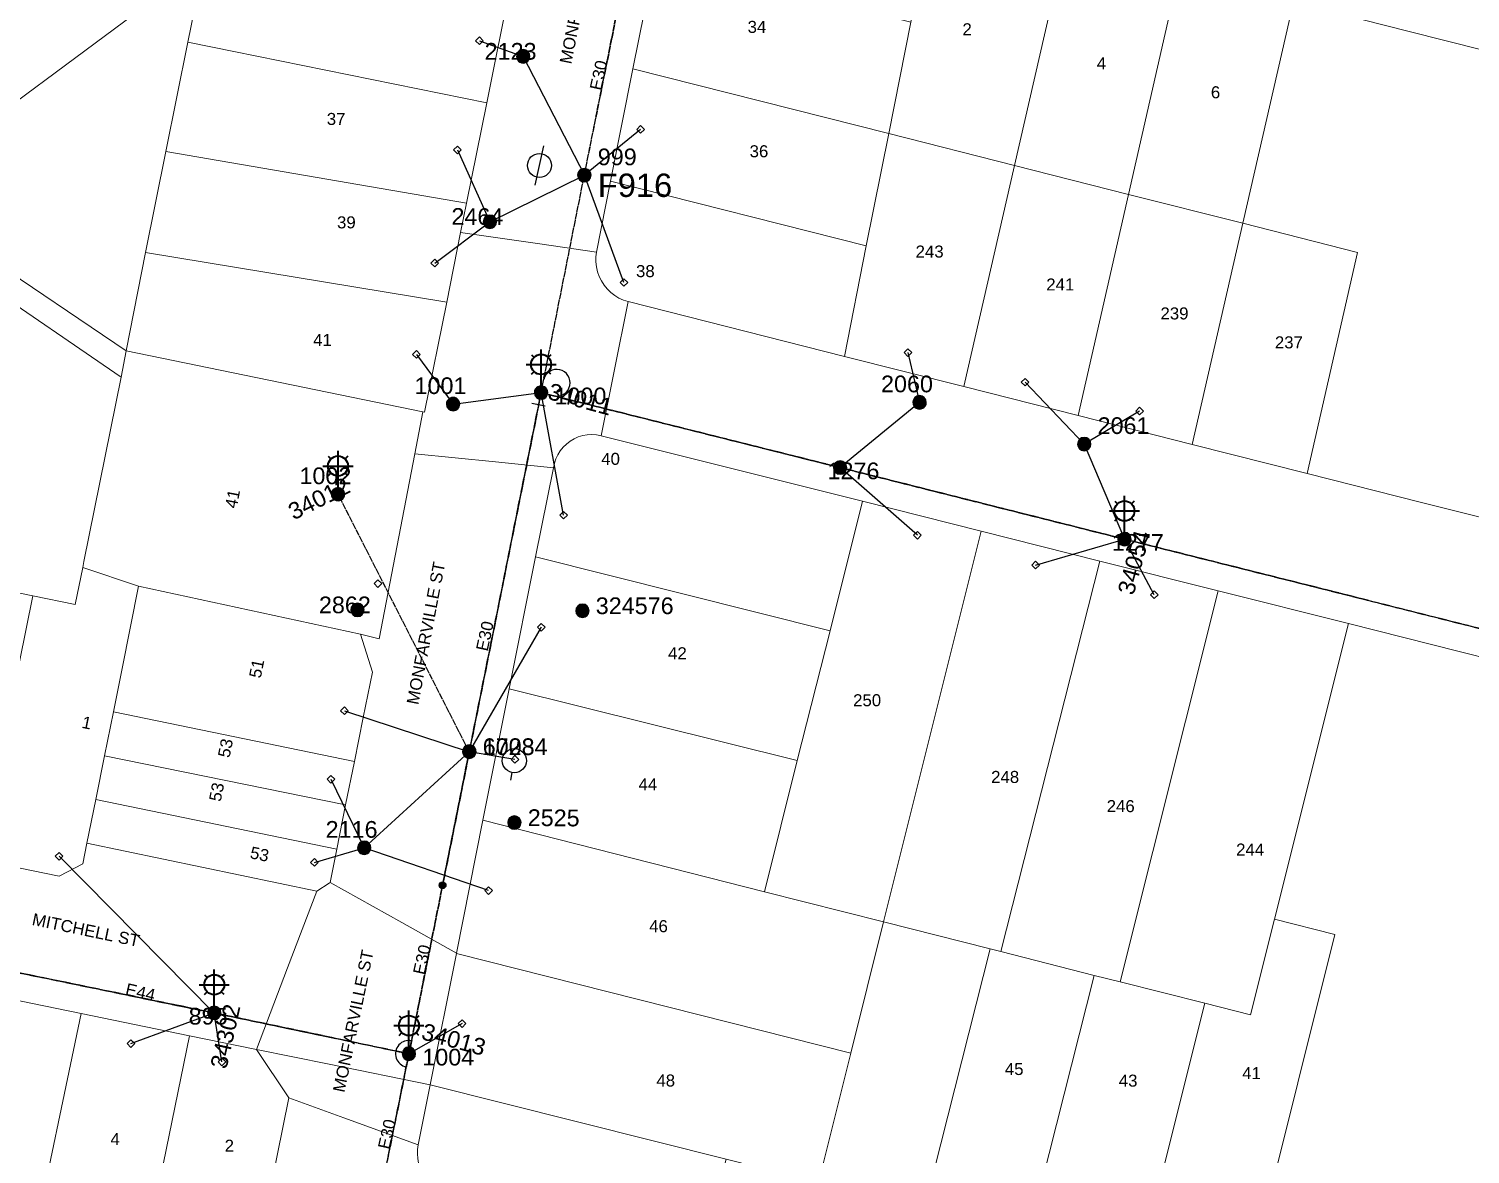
# Model space of a CAD drawing. Header units: metres. Extents: x 291879 to 294448, y 6259965 to 6261176.
# Drawn here: x 294047.9 to 294263.6, y 6260468.8 to 6260637.2 of the extents above; entities that cross this region are included whole.
import ezdxf
from ezdxf.enums import TextEntityAlignment as Align

# ---------------------------------------------------------------- set-up
doc = ezdxf.new("R2010")
doc.units = ezdxf.units.M
doc.linetypes.add('Cable Exist OH', pattern=[1, 1, 0])
doc.layers.get('0').update_dxf_attribs({"color": 6})
for name, color, linetype, lineweight in [('Cadastre Buildings_SP_EXT', 9, 'Continuous', 5), ('Cadastre Land Parcels_SP_EXT', 9, 'Continuous', 5), ('Cadastre Roads_SP_EXT', 9, 'Continuous', 5)]:
    doc.layers.add(name, color=color, linetype=linetype, lineweight=lineweight)
for name, color, linetype in [('Equip_LV_EXT', 7, 'Continuous'), ('Equip_SP_HV_EXT', 7, 'Continuous'), ('Equip_SP_SL_EXT', 7, 'Continuous'), ('Mains_HV_EXT', 7, 'Continuous'), ('Mains_LV_EXT', 7, 'Continuous'), ('Mains_SL_EXT', 7, 'Continuous'), ('Services_SP_EXT', 7, 'Continuous'), ('SupportsOH_SP_TR_HV_LV_SL_EXT', 7, 'Continuous')]:
    doc.layers.add(name, color=color, linetype=linetype)
doc.styles.add('HVSW_LABEL', font='arial.ttf')
doc.styles.add('iecARIAL', font='arial.ttf', dxfattribs={"height": 2})
doc.styles.add('POLE_LABEL', font='arial.ttf')
doc.styles.get("Standard").update_dxf_attribs({"font": 'arial.ttf'})

# ---------------------------------------------------------------- blocks, each defined once
blk = doc.blocks.new('SL_LANTERN_EXT')
at = {"lineweight": 40}
for p, q in [((-1.46, 5.68), (-1.06, 5.28)), ((0, 1.97), (0, 6.47)), ((1.46, 5.68), (1.06, 5.28)), ((-2.25, 4.22), (2.25, 4.22)), ((-1.46, 2.76), (-1.06, 3.16)), ((0, 0), (0, 2.72)), ((1.46, 2.76), (1.06, 3.16))]:
    blk.add_line(p, q, dxfattribs=at)
blk.add_circle((0, 4.22), 1.5, dxfattribs=at)
at = {"style": 'iecARIAL', "flags": 8}
blk.add_attdef('ASSET_NUM', (1.5, 1.5), '', height=2.5, dxfattribs=at)
for tag, p, height, flags in [('OPERATING_VOLTAGE', (0.98, -1.65), 0.2, 9), ('ORIENTATION', (0.98, -1.85), 0.2, 9), ('OWNED_BY', (0.98, -2.05), 0.2, 9), ('STATE', (0.98, -2.25), 0.2, 9), ('CONSTRUCTED_VOLTAGE', (0.98, -0.65), 0.2, 9), ('CONTROL_TYPE', (0.98, -0.85), 0.2, 9), ('LANTERN_PURPOSE', (0.98, -1.05), 0.2, 9), ('LANTERN_TYPE', (0.98, -1.25), 0.2, 9), ('NO_PHASES', (0.98, -1.45), 0.2, 9), ('LNUMBER', (2.18, -3.25), 2.5, 8), ('USAGE', (0.98, -2.45), 0.2, 9), ('CEXIST', (0.98, -2.65), 0.2, 9), ('CNEW', (0.98, -2.85), 0.2, 9), ('CNUMBER', (0.98, -3.05), 0.2, 9), ('CREMOVE', (0.98, -3.25), 0.2, 9), ('CREPLACE', (0.98, -3.45), 0.2, 9), ('LKINGHEIGHT', (0.98, -3.65), 0.2, 9), ('LBRACKET', (0.98, -3.85), 0.2, 9), ('LBRACKETVOCAB', (0.98, -4.05), 0.2, 9), ('LCATEGORY', (0.98, -4.25), 0.2, 9), ('LCHARGE1', (0.98, -4.45), 0.2, 9), ('LCHARGE1PERCENT', (0.98, -4.65), 0.2, 9), ('LCHARGE2', (0.98, -4.85), 0.2, 9), ('LCHARGE2PERCENT', (0.98, -5.05), 0.2, 9), ('LCHARGE3', (0.98, -5.25), 0.2, 9), ('LCHARGE3PERCENT', (0.98, -5.45), 0.2, 9), ('LEXIST', (0.98, -5.65), 0.2, 9), ('LLAMP', (0.98, -5.85), 0.2, 9), ('LLAMPVOCAB', (0.98, -6.05), 0.2, 9), ('LMAST', (0.98, -6.25), 0.2, 9), ('LMASTVOCAB', (0.98, -6.45), 0.2, 9), ('LNEW', (0.98, -6.65), 0.2, 9), ('LANTNUMBER', (0.98, -6.85), 0.2, 9), ('LOUTREACH', (0.98, -7.25), 0.2, 9), ('LOUTREACHVOCAB', (0.98, -7.45), 0.2, 9), ('LRATECODE', (0.98, -7.65), 0.2, 9), ('LREMOVE', (0.98, -7.85), 0.2, 9), ('LREPLACE', (0.98, -8.05), 0.2, 9), ('LTYPE', (0.98, -8.25), 0.2, 9), ('LTYPEVOCAB', (0.98, -8.45), 0.2, 9), ('LEGEND', (0.98, -8.65), 0.2, 9), ('STREETNAME', (0.98, -9.25), 0.2, 9), ('SUBURB', (0.98, -9.45), 0.2, 1), ('LOCATION', (0.98, -8.85), 0.2, 9), ('NOTES', (0.98, -9.05), 0.2, 9)]:
    blk.add_attdef(tag, p, '', height=height, dxfattribs=dict(flags=flags))
blk = doc.blocks.new('CCP_EXT')
at = {"flags": 9}
for tag, p in [('STATE', (0, -1.8)), ('NOTES', (0, -2))]:
    blk.add_attdef(tag, text='', height=0.2, dxfattribs=at).set_placement(p, align=Align.MIDDLE_LEFT)
blk.add_wipeout([(0, 0.57), (0.57, 0), (0, -0.57), (-0.57, 0)])
blk.add_lwpolyline([(-0.57, 0), (0, 0.57), (0.57, 0), (0, -0.57), (-0.57, 0)])
at = {"flags": 1}
blk.add_attdef('Z', (0, 0), '', height=0.2, dxfattribs=at)
at = {"flags": 9}
for tag, p in [('CCP_TYPE', (0, 0)), ('CONSTRUCTED_VOLTAGE', (0, -0.2)), ('OPERATING_VOLTAGE', (0, -0.6)), ('ORIENTATION', (0, -0.8)), ('OWNED_BY', (0, -1)), ('NO_PHASES', (0, -0.4)), ('USAGE', (0, -1.2)), ('LEGEND', (0, -1.4)), ('LIFE_SUPPORT', (0, -1.6))]:
    blk.add_attdef(tag, text='', height=0.2, dxfattribs=at).set_placement(p, align=Align.MIDDLE_LEFT)
blk = doc.blocks.new('POLE_EXT')
blk.add_hatch(color=256).paths.add_polyline_path([(-1, 0, 1), (1, 0, 1)])
blk.add_lwpolyline([(-1, 0, 1), (1, 0, 1)], format="xyb", close=True)
for tag, height, flags, p in [('pNumber', 2.5, 8, (-17.84, 2.07)), ('OWNED_BY', 0.2, 9, (1.35, -0.4)), ('SPECIAL_USE', 0.2, 9, (1.35, -0.8)), ('STATE', 0.2, 9, (1.35, -1)), ('cLV', 0.2, 9, (1.35, -1.4)), ('hDepth', 0.2, 9, (1.35, -1.6)), ('hDia', 0.2, 9, (1.35, -1.8)), ('cHV', 0.2, 9, (1.35, -2)), ('PARENT', 0.2, 9, (1.35, -0.6)), ('USAGE', 0.2, 9, (1.35, -1.2)), ('LBRACKET', 0.2, 9, (1.35, -2.2)), ('cLinedev', 0.2, 9, (1.35, -3.4)), ('pExisting', 0.2, 9, (1.35, -3.8)), ('pFooting', 0.2, 9, (1.35, -4.4)), ('LExisting', 0.2, 9, (1.35, -2.4)), ('LANTNUMBER', 0.2, 9, (1.35, -2.6)), ('LOther', 0.2, 9, (1.35, -2.8)), ('LRemove', 0.2, 9, (1.35, -3)), ('LEGEND', 0.2, 9, (1.35, -3.2)), ('LOCATION', 0.2, 9, (1.35, -3.6)), ('PFNUMBER', 0.2, 9, (1.35, -4)), ('NEWPFNUMBER', 0.2, 9, (1.35, -4.2)), ('pNew', 0.2, 9, (1.35, -4.6)), ('pRelocate', 0.2, 9, (1.35, -5)), ('pRemove', 0.2, 9, (1.35, -5.2)), ('pReplace', 0.2, 9, (1.35, -5.4)), ('pStay', 0.2, 9, (1.35, -5.6)), ('pType', 0.2, 9, (1.35, -5.8)), ('cspan', 0.2, 9, (1.35, -6)), ('STREETNAME', 0.2, 9, (1.35, -6.2)), ('SUBURB', 0.2, 9, (1.35, -6.4)), ('OPERATED_BY', 0.2, 9, (1.36, -7.01)), ('NOTES', 0.2, 9, (1.35, -6.6)), ('MAINTAINED_BY', 0.2, 9, (1.36, -6.81))]:
    blk.add_attdef(tag, text='', height=height, dxfattribs=dict(flags=flags)).set_placement(p, align=Align.MIDDLE_LEFT)
at = {"style": 'POLE_LABEL'}
for tag, height, flags, p in [('ASSET_NUM', 2.5, 8, (2, 2)), ('STRUCTURE_PLANT_NUMBER', 0.2, 9, (1.35, 0.03)), ('STREET_CODE', 0.2, 9, (1.35, -0.2))]:
    blk.add_attdef(tag, text='', height=height, dxfattribs=dict(at, flags=flags)).set_placement(p, align=Align.MIDDLE_LEFT)
at = {"flags": 1}
blk.add_attdef('Z', (1.35, -7.33), '', height=0.2, dxfattribs=at)
blk = doc.blocks.new('HV_ABS_CLOSED_EXT')
blk.add_line((-3, 6.87), (3, 6.87))
blk.add_circle((0, 6.87), 1.8)
at = {"style": 'HVSW_LABEL'}
for tag, height, flags, p in [('ASSET_NUM', 3.5, 8, (2, 2)), ('STREET_CODE', 0.2, 9, (0, -0.2))]:
    blk.add_attdef(tag, text='', height=height, dxfattribs=dict(at, flags=flags)).set_placement(p, align=Align.MIDDLE_LEFT)
at = {"flags": 1}
blk.add_attdef('Z', (0, 0), '', height=0.2, dxfattribs=at)
at = {"flags": 9}
for tag, p in [('ACTUAL_STATUS', (0, -0.4)), ('CONSTRUCTED_VOLTAGE', (0, -0.6)), ('OPERATING_VOLTAGE', (0, -1)), ('ORIENTATION', (0, -1.2)), ('OWNED_BY', (0, -1.4)), ('STATE', (0, -1.6)), ('SWITCH_TYPE', (0, -1.8)), ('NO_PHASES', (0, -0.8)), ('USAGE', (0, -2)), ('LEGEND', (0, -2.2)), ('STREETNAME', (0, -2.6)), ('SUBURB', (0, -2.8)), ('LOCATION', (0, -2.4)), ('NOTES', (0, -3))]:
    blk.add_attdef(tag, text='', height=0.2, dxfattribs=at).set_placement(p, align=Align.MIDDLE_LEFT)
blk = doc.blocks.new('HV_ABS_OPEN_EXT')
for p, q in [((-3, 6.87), (-1.8, 6.87)), ((1.8, 6.87), (3, 6.87))]:
    blk.add_line(p, q)
blk.add_circle((0, 6.87), 1.8)
for tag, height, flags, p in [('ASSET_NUM', 2.5, 8, (2, 2)), ('STREET_CODE', 0.2, 9, (1.5, 0)), ('ACTUAL_STATUS', 0.2, 9, (1.5, -0.2)), ('CONSTRUCTED_VOLTAGE', 0.2, 9, (1.5, -0.4)), ('OPERATING_VOLTAGE', 0.2, 9, (1.5, -0.8)), ('ORIENTATION', 0.2, 9, (1.5, -1)), ('OWNED_BY', 0.2, 9, (1.5, -1.2)), ('STATE', 0.2, 9, (1.5, -1.4)), ('SWITCH_TYPE', 0.2, 9, (1.5, -1.6)), ('NO_PHASES', 0.2, 9, (1.5, -0.6)), ('USAGE', 0.2, 9, (1.5, -1.8)), ('LEGEND', 0.2, 9, (1.5, -2)), ('LOCATION', 0.2, 9, (1.5, -2.2)), ('STREETNAME', 0.2, 9, (1.5, -2.4)), ('SUBURB', 0.2, 9, (1.5, -2.6)), ('OPERATED_BY', 0.2, 9, (1.5, -3.2)), ('Z', 0.2, 1, (1.5, -3.6)), ('NOTES', 0.2, 9, (1.5, -2.8)), ('MAINTAINED_BY', 0.2, 9, (1.5, -3)), ('LABEL_ALIGNMENT', 0.2, 9, (1.5, -3.4))]:
    blk.add_attdef(tag, text='', height=height, dxfattribs=dict(flags=flags)).set_placement(p, align=Align.MIDDLE_LEFT)
blk = doc.blocks.new('End Shackle_EXT')
at = {"flags": 9}
blk.add_attdef('NOTES', text='', height=0.2, dxfattribs=at).set_placement((0, -1.6), align=Align.MIDDLE_LEFT)
blk.add_wipeout([(0, 0.25), (1.81, 0.25), (1.82, -0.25), (0, -0.25)])
blk.add_line((1.81, -1), (1.81, 1))
at = {"flags": 1}
blk.add_attdef('Z', (0, 0), '', height=0.2, dxfattribs=at)
at = {"flags": 9}
for tag, p in [('CONNECTOR_TYPE', (0, 0)), ('CONSTRUCTED_VOLTAGE', (0, -0.2)), ('OPERATING_VOLTAGE', (0, -0.6)), ('ORIENTATION', (0, -0.8)), ('OWNED_BY', (0, -1)), ('STATE', (0, -1.2)), ('NO_PHASES', (0, -0.4)), ('USAGE', (0, -1.4))]:
    blk.add_attdef(tag, text='', height=0.2, dxfattribs=at).set_placement(p, align=Align.MIDDLE_LEFT)
blk = doc.blocks.new('CONNECTOR_NODE_EXT')
h = blk.add_hatch(color=256)
edge = h.paths.add_edge_path()
edge.add_arc((0, 0), 0.5, 0, 360)
blk.add_circle((0, 0), 0.5)
at = {"flags": 1}
blk.add_attdef('Z', (0, 0), '', height=0.2, dxfattribs=at)
at = {"flags": 9}
for tag, p in [('CONNECTOR_TYPE', (0, 0)), ('CONSTRUCTED_VOLTAGE', (0, -0.2)), ('OPERATING_VOLTAGE', (0, -0.6)), ('ORIENTATION', (0, -0.8)), ('SUBTYPE', (0, -1)), ('NO_PHASES', (0, -0.4)), ('USAGE', (0, -1.2)), ('NOTES', (0, -1.4))]:
    blk.add_attdef(tag, text='', height=0.2, dxfattribs=at).set_placement(p, align=Align.MIDDLE_LEFT)

msp = doc.modelspace()

# ---------------------------------------------------------------- linework, layer by layer
at = {"layer": 'Cadastre Buildings_SP_EXT', "linetype": 'Continuous'}
for points in [[(294027.54, 6260592.65), (294038.83, 6260554.34), (294048.55, 6260552.38), (294054.88, 6260551.06), (294056.01, 6260556.6), (294056.19, 6260557.52), (294061.74, 6260585.12), (294040.62, 6260599.58), (294040.18, 6260598.69), (294039.66, 6260597.84), (294039.07, 6260597.03), (294038.42, 6260596.28), (294037.71, 6260595.58), (294036.95, 6260594.94), (294036.13, 6260594.37), (294035.27, 6260593.87), (294034.37, 6260593.44), (294033.44, 6260593.09), (294032.48, 6260592.81), (294031.51, 6260592.62), (294030.52, 6260592.5), (294029.52, 6260592.47), (294028.53, 6260592.52), (294027.54, 6260592.65)], [(294152.28, 6260468.04), (294107.99, 6260479.19), (294106.2, 6260470.2), (294106.1, 6260469.51), (294106.08, 6260468.82), (294106.13, 6260468.12), (294106.26, 6260467.44), (294106.46, 6260466.78), (294106.73, 6260466.14), (294107.07, 6260465.53), (294107.47, 6260464.97), (294107.94, 6260464.45), (294108.45, 6260463.98), (294109.02, 6260463.58), (294109.62, 6260463.24), (294110.26, 6260462.96), (294110.92, 6260462.75), (294148.56, 6260453.57), (294152.28, 6260468.04)]]:
    msp.add_lwpolyline(points, close=True, dxfattribs=at)
at = {"layer": 'Cadastre Land Parcels_SP_EXT', "linetype": 'Continuous'}
for points in [[(294203.02, 6260649.86), (294183.23, 6260654.87), (294179.93, 6260638.25), (294176.61, 6260621.57), (294195.44, 6260616.78), (294203.02, 6260649.86)], [(294066.75, 6260641.72), (294064.19, 6260645.21), (294048.3, 6260649.21), (294027.69, 6260633.9), (294020.77, 6260614.56), (294020.83, 6260614.57), (294021.78, 6260614.72), (294022.73, 6260614.94), (294023.65, 6260615.24), (294024.54, 6260615.61), (294025.48, 6260616), (294026.46, 6260616.31), (294027.46, 6260616.53), (294028.47, 6260616.66), (294029.49, 6260616.71), (294030.51, 6260616.67), (294031.53, 6260616.54), (294032.53, 6260616.33), (294066.75, 6260641.72)], [(294220.02, 6260645.55), (294203.02, 6260649.86), (294195.44, 6260616.78), (294212.49, 6260612.46), (294220.02, 6260645.55)], [(294120.07, 6260644.14), (294074.18, 6260647.27), (294071.76, 6260635.25), (294116.46, 6260626.15), (294120.07, 6260644.14)], [(294179.93, 6260638.25), (294141.69, 6260647.96), (294140.92, 6260644.12), (294138.35, 6260631.25), (294176.61, 6260621.57), (294179.93, 6260638.25)], [(294237.17, 6260641.22), (294220.02, 6260645.55), (294212.49, 6260612.46), (294229.6, 6260608.13), (294237.17, 6260641.22)], [(294116.46, 6260626.15), (294071.76, 6260635.25), (294068.45, 6260618.87), (294113.44, 6260611.13), (294116.46, 6260626.15)], [(294176.61, 6260621.57), (294138.35, 6260631.25), (294135, 6260614.44), (294173.26, 6260604.76), (294176.61, 6260621.57)], [(294195.44, 6260616.78), (294176.61, 6260621.57), (294173.26, 6260604.76), (294170.02, 6260588.2), (294187.85, 6260583.69), (294195.44, 6260616.78)], [(294112.56, 6260606.75), (294113.44, 6260611.13), (294068.45, 6260618.87), (294065.4, 6260603.78), (294110.47, 6260596.3), (294112.56, 6260606.75)], [(294212.49, 6260612.46), (294195.44, 6260616.78), (294187.85, 6260583.69), (294204.97, 6260579.36), (294212.49, 6260612.46)], [(294173.26, 6260604.76), (294135, 6260614.44), (294132.88, 6260603.83), (294132.79, 6260603.09), (294132.79, 6260602.35), (294132.88, 6260601.61), (294133.05, 6260600.88), (294133.29, 6260600.18), (294133.62, 6260599.51), (294134.02, 6260598.88), (294134.49, 6260598.31), (294135.02, 6260597.79), (294135.61, 6260597.33), (294136.24, 6260596.94), (294136.92, 6260596.63), (294137.63, 6260596.4), (294170.02, 6260588.2), (294173.26, 6260604.76)], [(294229.6, 6260608.13), (294212.49, 6260612.46), (294204.97, 6260579.36), (294222.04, 6260575.04), (294229.6, 6260608.13)], [(294246.75, 6260603.77), (294229.6, 6260608.13), (294222.04, 6260575.04), (294239.22, 6260570.69), (294246.75, 6260603.77)], [(294110.47, 6260596.3), (294065.4, 6260603.78), (294062.53, 6260589.04), (294106.9, 6260579.89), (294107.15, 6260579.84), (294110.47, 6260596.3)], [(294106.9, 6260579.89), (294062.53, 6260589.04), (294061.74, 6260585.12), (294056.19, 6260557.52), (294056.01, 6260556.6), (294064.37, 6260553.8), (294097.56, 6260546.62), (294100.35, 6260545.95), (294105.69, 6260573.61), (294106.9, 6260579.89)], [(294133.57, 6260576.32), (294132.89, 6260576.48), (294132.2, 6260576.52), (294131.51, 6260576.48), (294130.83, 6260576.35), (294130.17, 6260576.15), (294129.54, 6260575.87), (294128.95, 6260575.51), (294128.4, 6260575.09), (294127.91, 6260574.61), (294127.47, 6260574.07), (294127.11, 6260573.49), (294126.81, 6260572.86), (294126.59, 6260572.21), (294126.45, 6260571.54), (294123.78, 6260558.18), (294167.84, 6260547.13), (294172.68, 6260566.53), (294133.57, 6260576.32)], [(294190.44, 6260562.03), (294172.68, 6260566.53), (294167.84, 6260547.13), (294162.92, 6260527.73), (294158.04, 6260508.08), (294175.85, 6260503.57), (294190.44, 6260562.03)], [(294193.41, 6260499.12), (294208.2, 6260557.57), (294190.44, 6260562.03), (294175.85, 6260503.57), (294191.78, 6260499.52), (294193.41, 6260499.12)], [(294064.37, 6260553.8), (294056.01, 6260556.6), (294054.88, 6260551.06), (294048.55, 6260552.38), (294040.5, 6260512.85), (294052.48, 6260510.4), (294056.01, 6260512.25), (294056.63, 6260515.34), (294057.96, 6260521.88), (294059.27, 6260528.42), (294060.6, 6260535), (294061.91, 6260541.51), (294064.37, 6260553.8)], [(294167.84, 6260547.13), (294123.78, 6260558.18), (294119.84, 6260538.43), (294162.92, 6260527.73), (294167.84, 6260547.13)], [(294225.93, 6260553.12), (294208.2, 6260557.57), (294193.41, 6260499.12), (294207.37, 6260495.54), (294211.26, 6260494.59), (294225.93, 6260553.12)], [(294048.55, 6260552.38), (294038.84, 6260554.34), (294033.65, 6260555.39), (294025.6, 6260515.88), (294040.5, 6260512.85), (294048.55, 6260552.38)], [(294097.56, 6260546.62), (294064.37, 6260553.8), (294061.91, 6260541.51), (294060.6, 6260535), (294096.67, 6260527.59), (294097.99, 6260534.15), (294099.35, 6260540.93), (294097.56, 6260546.62)], [(294245.41, 6260548.22), (294225.93, 6260553.12), (294211.26, 6260494.59), (294223.92, 6260491.38), (294230.74, 6260489.64), (294234.34, 6260503.97), (294245.41, 6260548.22)], [(294162.92, 6260527.73), (294119.84, 6260538.43), (294115.9, 6260518.77), (294158.04, 6260508.08), (294162.92, 6260527.73)], [(294096.67, 6260527.59), (294060.6, 6260535), (294059.27, 6260528.42), (294095.35, 6260521.08), (294096.67, 6260527.59)], [(294095.35, 6260521.08), (294059.27, 6260528.42), (294057.96, 6260521.88), (294094.03, 6260514.46), (294095.35, 6260521.08)], [(294094.03, 6260514.46), (294057.96, 6260521.88), (294056.63, 6260515.34), (294091.02, 6260508.18), (294092.91, 6260509.36), (294093.03, 6260509.44), (294094.03, 6260514.46)], [(294175.85, 6260503.57), (294158.04, 6260508.08), (294115.9, 6260518.77), (294111.94, 6260498.9), (294111.93, 6260498.85), (294170.96, 6260483.93), (294175.85, 6260503.57)], [(294180.17, 6260453.57), (294191.78, 6260499.52), (294175.85, 6260503.57), (294170.96, 6260483.93), (294166.1, 6260464.57), (294152.28, 6260468.04), (294148.56, 6260453.57), (294158.49, 6260451.15), (294180.17, 6260453.57)], [(294243.35, 6260501.66), (294234.34, 6260503.97), (294230.74, 6260489.64), (294223.92, 6260491.38), (294215.43, 6260457.5), (294226.52, 6260458.74), (294232.28, 6260457.27), (294243.35, 6260501.66)], [(294170.96, 6260483.93), (294111.93, 6260498.85), (294107.99, 6260479.19), (294152.28, 6260468.04), (294166.1, 6260464.57), (294170.96, 6260483.93)], [(294193.41, 6260499.12), (294191.78, 6260499.52), (294180.17, 6260453.57), (294197.21, 6260455.47), (294207.37, 6260495.54), (294193.41, 6260499.12)], [(294211.26, 6260494.59), (294207.37, 6260495.54), (294197.21, 6260455.47), (294215.43, 6260457.5), (294223.92, 6260491.38), (294211.26, 6260494.59)], [(294055.77, 6260489.84), (294039.48, 6260493.21), (294032.08, 6260457.14), (294040.14, 6260455.48), (294048.24, 6260453.82), (294055.77, 6260489.84)], [(294071.99, 6260486.52), (294055.77, 6260489.84), (294048.24, 6260453.82), (294064.63, 6260450.44), (294071.99, 6260486.52)], [(294082.01, 6260484.47), (294071.99, 6260486.52), (294064.63, 6260450.44), (294080.75, 6260447.13), (294086.87, 6260477.21), (294082.01, 6260484.47)]]:
    msp.add_lwpolyline(points, close=True, dxfattribs=at)
for points in [[(294041.38, 6260603.3), (294062.53, 6260589.04), (294065.4, 6260603.78), (294068.45, 6260618.87), (294071.76, 6260635.25), (294071.76, 6260635.25), (294074.18, 6260647.27)], [(294066.75, 6260641.72), (294032.53, 6260616.33)]]:
    msp.add_lwpolyline(points, dxfattribs=at)
at = {"layer": 'Cadastre Roads_SP_EXT', "linetype": 'Continuous'}
msp.add_lwpolyline([(294237.17, 6260641.22), (294254.3, 6260636.87), (294271.51, 6260632.53), (294288.56, 6260628.21), (294308.26, 6260623.6), (294318.21, 6260621.2), (294323.67, 6260632.9), (294328.38, 6260643.01)], dxfattribs=at)
for points in [[(294062.53, 6260589.04), (294041.38, 6260603.3), (294041, 6260601.44), (294040.62, 6260599.58), (294061.74, 6260585.12), (294062.53, 6260589.04)], [(294107.99, 6260479.19), (294092.89, 6260482.26), (294082.01, 6260484.47), (294086.87, 6260477.21), (294095.07, 6260474.24), (294106.2, 6260470.2), (294107.99, 6260479.19)]]:
    msp.add_lwpolyline(points, close=True, dxfattribs=at)
at = {"layer": 'Mains_HV_EXT', "linetype": 'Cable Exist OH'}
msp.add_lwpolyline([(294104.82, 6260483.82), (294088.06, 6260401.3)], dxfattribs=at)
at = {"layer": 'Mains_LV_EXT', "linetype": 'Continuous'}
for points in [[(294126.54, 6260582.29, 2.333844), (294124.99, 6260584.74)], [(294105.21, 6260485.78, 1.000497), (294104.43, 6260481.86)]]:
    msp.add_lwpolyline(points, format="xyb", dxfattribs=at)
at = {"layer": 'Mains_LV_EXT', "linetype": 'Cable Exist OH'}
for points in [[(294109.86, 6260509.04), (294113.86, 6260529.04)], [(294104.82, 6260483.82), (294109.86, 6260509.04)], [(294075.69, 6260489.94), (294033.01, 6260498.71)], [(294098.89, 6260454.45), (294104.82, 6260483.82)]]:
    msp.add_lwpolyline(points, dxfattribs=at)
at = {"layer": 'Mains_SL_EXT', "linetype": 'Cable Exist OH'}
for points in [[(293986.81, 6260508), (294033.01, 6260498.71), (294075.69, 6260489.94)], [(294098.89, 6260454.45), (294104.82, 6260483.82)]]:
    msp.add_lwpolyline(points, dxfattribs=at)
at = {"layer": 'Services_SP_EXT'}
for points in [[(294116.94, 6260608.37), (294131.07, 6260615.32)], [(294205.87, 6260575.09), (294211.89, 6260560.85)], [(294098.13, 6260514.66), (294113.86, 6260529.04)]]:
    msp.add_lwpolyline(points, dxfattribs=at)

# ---------------------------------------------------------------- block references
at = {"layer": 'Equip_LV_EXT'}
msp.add_blockref('CONNECTOR_NODE_EXT', (294109.86, 6260509.04), dxfattribs=at)
at = {"layer": 'Equip_SP_HV_EXT'}
ref = msp.add_blockref('HV_ABS_CLOSED_EXT', (294131.07, 6260615.32), dxfattribs=dict(at, rotation=77.66424723861982))
ref.add_attrib('ASSET_NUM', 'F916', dxfattribs={"layer": '0', "height": 3.5, "style": 'HVSW_LABEL'}).set_placement((294133.08, 6260615.57), align=Align.TOP_LEFT)
at = {"layer": 'Equip_SP_SL_EXT'}
ref = msp.add_blockref('SL_LANTERN_EXT', (294124.6, 6260582.78), dxfattribs=at)
ref.add_attrib('ASSET_NUM', '34011', dxfattribs={"layer": '0', "height": 2.5, "rotation": 344.8263, "style": 'iecARIAL'}).set_placement((294126.1, 6260584.28), align=Align.TOP_LEFT)
ref = msp.add_blockref('SL_LANTERN_EXT', (294094.21, 6260567.58), dxfattribs=at)
ref.add_attrib('ASSET_NUM', '34012', dxfattribs={"layer": '0', "height": 2.5, "rotation": 26.3725, "style": 'iecARIAL'}).set_placement((294095.71, 6260569.08), align=Align.MIDDLE_RIGHT)
ref = msp.add_blockref('SL_LANTERN_EXT', (294211.89, 6260560.85), dxfattribs=at)
ref.add_attrib('ASSET_NUM', '34054', dxfattribs={"layer": '0', "height": 2.5, "rotation": 74.7221, "style": 'iecARIAL'}).set_placement((294213.39, 6260562.36), align=Align.TOP_RIGHT)
ref = msp.add_blockref('SL_LANTERN_EXT', (294075.69, 6260489.94), dxfattribs=at)
ref.add_attrib('ASSET_NUM', '34302', dxfattribs={"layer": '0', "height": 2.5, "rotation": 77.3845, "style": 'iecARIAL'}).set_placement((294077.19, 6260491.44), align=Align.TOP_RIGHT)
ref = msp.add_blockref('SL_LANTERN_EXT', (294104.82, 6260483.82), dxfattribs=at)
ref.add_attrib('ASSET_NUM', '34013', dxfattribs={"layer": '0', "height": 2.5, "rotation": 344.7471, "style": 'iecARIAL'}).set_placement((294106.32, 6260485.32), align=Align.BOTTOM_LEFT)
at = {"layer": 'SupportsOH_SP_TR_HV_LV_SL_EXT'}
ref = msp.add_blockref('POLE_EXT', (294131.07, 6260615.32), dxfattribs=dict(at, rotation=359.966386476019))
ref.add_attrib('ASSET_NUM', '999', dxfattribs={"layer": '0', "height": 2.5, "style": 'POLE_LABEL'}).set_placement((294133.08, 6260616.07), align=Align.BOTTOM_LEFT)
ref = msp.add_blockref('POLE_EXT', (294116.94, 6260608.37), dxfattribs=at)
ref.add_attrib('ASSET_NUM', '2464', dxfattribs={"layer": '0', "height": 2.5, "rotation": 359.7289, "style": 'POLE_LABEL'}).set_placement((294118.95, 6260609.12), align=Align.MIDDLE_RIGHT)
ref = msp.add_blockref('POLE_EXT', (294111.43, 6260581.07), dxfattribs=dict(at, rotation=359.9793917085116))
ref.add_attrib('ASSET_NUM', '1001', dxfattribs={"layer": '0', "height": 2.5, "rotation": 359.9778, "style": 'POLE_LABEL'}).set_placement((294113.43, 6260581.82), align=Align.BOTTOM_RIGHT)
ref = msp.add_blockref('POLE_EXT', (294181.23, 6260581.33), dxfattribs=dict(at, rotation=359.9747898570142))
ref.add_attrib('ASSET_NUM', '2060', dxfattribs={"layer": '0', "height": 2.5, "rotation": 359.961, "style": 'POLE_LABEL'}).set_placement((294183.23, 6260582.08), align=Align.BOTTOM_RIGHT)
ref = msp.add_blockref('POLE_EXT', (294094.21, 6260567.58), dxfattribs=dict(at, rotation=0.0275110687344551))
ref.add_attrib('ASSET_NUM', '1002', dxfattribs={"layer": '0', "height": 2.5, "rotation": 359.9656, "style": 'POLE_LABEL'}).set_placement((294096.21, 6260568.33), align=Align.BOTTOM_RIGHT)
ref = msp.add_blockref('POLE_EXT', (294169.34, 6260571.57), dxfattribs=dict(at, rotation=359.9938975447535))
ref.add_attrib('ASSET_NUM', '1276', dxfattribs={"layer": '0', "height": 2.5, "rotation": 359.9404, "style": 'POLE_LABEL'}).set_placement((294171.34, 6260572.32), align=Align.TOP_CENTER)
ref = msp.add_blockref('POLE_EXT', (294211.89, 6260560.85), dxfattribs=dict(at, rotation=0.02831139073400377))
ref.add_attrib('ASSET_NUM', '1277', dxfattribs={"layer": '0', "height": 2.5, "rotation": 359.9412, "style": 'POLE_LABEL'}).set_placement((294213.89, 6260561.61), align=Align.TOP_CENTER)
ref = msp.add_blockref('POLE_EXT', (294097.12, 6260550.26), dxfattribs=at)
ref.add_attrib('ASSET_NUM', '2862', dxfattribs={"layer": '0', "height": 2.5, "style": 'POLE_LABEL'}).set_placement((294099.12, 6260551.01), align=Align.MIDDLE_RIGHT)
ref = msp.add_blockref('POLE_EXT', (294130.78, 6260550.13), dxfattribs=at)
ref.add_attrib('ASSET_NUM', '324576', dxfattribs={"layer": '0', "height": 2.5, "style": 'POLE_LABEL'}).set_placement((294132.78, 6260550.88), align=Align.MIDDLE_LEFT)
ref = msp.add_blockref('POLE_EXT', (294120.6, 6260518.42), dxfattribs=at)
ref.add_attrib('ASSET_NUM', '2525', dxfattribs={"layer": '0', "height": 2.5, "rotation": 359.5215, "style": 'POLE_LABEL'}).set_placement((294122.6, 6260519.17), align=Align.MIDDLE_LEFT)
ref = msp.add_blockref('POLE_EXT', (294098.13, 6260514.66), dxfattribs=dict(at, rotation=0.00610245524654829))
ref.add_attrib('ASSET_NUM', '2116', dxfattribs={"layer": '0', "height": 2.5, "rotation": 0.0314, "style": 'POLE_LABEL'}).set_placement((294100.13, 6260515.41), align=Align.BOTTOM_RIGHT)
ref = msp.add_blockref('POLE_EXT', (294075.69, 6260489.94), dxfattribs=at)
ref.add_attrib('ASSET_NUM', '895', dxfattribs={"layer": '0', "height": 2.5, "rotation": 359.9342, "style": 'POLE_LABEL'}).set_placement((294077.69, 6260490.69), align=Align.TOP_RIGHT)
ref = msp.add_blockref('POLE_EXT', (294104.82, 6260483.82), dxfattribs=at)
ref.add_attrib('ASSET_NUM', '1004', dxfattribs={"layer": '0', "height": 2.5, "style": 'POLE_LABEL'}).set_placement((294106.82, 6260484.57), align=Align.TOP_LEFT)

# ---------------------------------------------------------------- texts
at = {"layer": 'Cadastre Land Parcels_SP_EXT'}
for s, p in [('34', (294155.5, 6260636.63)), ('2', (294187.65, 6260636.27)), ('4', (294207.74, 6260631.16)), ('6', (294224.82, 6260626.84)), ('37', (294092.53, 6260622.85)), ('36', (294155.8, 6260618.01)), ('39', (294094.06, 6260607.37)), ('243', (294180.64, 6260603)), ('38', (294138.8, 6260600.07)), ('241', (294200.19, 6260598.07)), ('239', (294217.28, 6260593.74)), ('41', (294090.49, 6260589.77)), ('237', (294234.4, 6260589.41)), ('40', (294133.6, 6260571.97)), ('42', (294143.6, 6260542.87)), ('250', (294171.29, 6260535.84)), ('248', (294191.94, 6260524.36)), ('44', (294139.18, 6260523.25)), ('246', (294209.23, 6260519.99)), ('244', (294228.6, 6260513.49)), ('46', (294140.77, 6260502.02)), ('45', (294193.99, 6260480.64)), ('41', (294229.51, 6260480.02)), ('48', (294141.85, 6260478.92)), ('43', (294211.04, 6260478.9)), ('4', (294060.16, 6260470.15)), ('2', (294077.25, 6260469.16))]:
    msp.add_text(s, height=1.8, dxfattribs=at).set_placement(p)
for s, rotation, p in [('41', 79.0871, (294079.04, 6260565.35)), ('51', 78.6461, (294082.64, 6260539.94)), ('1', 348.4716, (294055.76, 6260532.63)), ('53', 78.5992, (294077.97, 6260528.03)), ('53', 78.6819, (294076.65, 6260521.46)), ('53', 348.2619, (294080.93, 6260513.11))]:
    msp.add_text(s, height=1.8, rotation=rotation, dxfattribs=at).set_placement(p)
at = {"layer": 'Cadastre Roads_SP_EXT'}
for s, rotation, p in [('MONFARVILLE ST', 78.675, (294129.11, 6260631.87)), ('MONFARVILLE ST', 79.2601, (294106.22, 6260535.97)), ('MITCHELL ST', 348.2511, (294048.31, 6260503.13)), ('MONFARVILLE ST', 78.3486, (294095.17, 6260477.93))]:
    msp.add_text(s, height=1.8, rotation=rotation, dxfattribs=at).set_placement(p)
at = {"layer": 'Mains_LV_EXT'}
for s, rotation, p in [('E30', 77.6416, (294133.6, 6260627.91)), ('E30', 77.8508, (294116.59, 6260543.97)), ('E30', 77.6144, (294107.16, 6260495.54)), ('E44', 347.1522, (294062.27, 6260492.66)), ('E30', 77.5047, (294101.91, 6260469.41))]:
    msp.add_text(s, height=1.8, rotation=rotation, dxfattribs=at).set_placement(p)

# ---------------------------------------------------------------- next in the draw order: block references
at = {"layer": 'Services_SP_EXT'}
for p in [(294115.37, 6260635.46), (294139.49, 6260622.18), (294112.08, 6260619.12), (294108.69, 6260602.18), (294136.99, 6260599.27), (294105.93, 6260588.51), (294179.49, 6260588.78), (294197.01, 6260584.35), (294214.16, 6260580.02), (294127.97, 6260564.44), (294180.91, 6260561.44), (294198.59, 6260556.98), (294216.35, 6260552.53), (294124.63, 6260547.67), (294095.16, 6260535.16), (294120.68, 6260527.88), (294093.16, 6260524.91), (294052.48, 6260513.39), (294090.67, 6260512.46), (294116.74, 6260508.24), (294112.77, 6260488.33), (294063.22, 6260485.35), (294076.85, 6260482.6)]:
    msp.add_blockref('CCP_EXT', p, dxfattribs=at)
at = {"layer": 'Services_SP_EXT', "rotation": 90.0000000000002}
msp.add_blockref('CCP_EXT', (294100.19, 6260554.2), dxfattribs=at)

# ---------------------------------------------------------------- next in the draw order: linework, layer by layer
at = {"layer": 'Cadastre Roads_SP_EXT', "linetype": 'Continuous'}
for points in [[(294143.82, 6260658.53), (294135.34, 6260659.67), (294123.49, 6260661.25), (294120.07, 6260644.14), (294116.46, 6260626.15), (294113.44, 6260611.13), (294112.56, 6260606.75), (294124.4, 6260605.05), (294132.88, 6260603.83), (294135, 6260614.44), (294138.35, 6260631.25), (294140.92, 6260644.12), (294141.69, 6260647.96), (294143.82, 6260658.53)], [(294126.45, 6260571.54), (294117.8, 6260572.4), (294105.69, 6260573.61), (294100.35, 6260545.95), (294097.56, 6260546.62), (294099.35, 6260540.93), (294097.99, 6260534.15), (294096.67, 6260527.59), (294095.35, 6260521.08), (294094.03, 6260514.46), (294093.03, 6260509.44), (294103.75, 6260503.46), (294111.94, 6260498.9), (294115.9, 6260518.77), (294119.84, 6260538.43), (294123.78, 6260558.18), (294126.45, 6260571.54)], [(294025.6, 6260515.88), (294015.95, 6260517.85), (294014.45, 6260508.19), (294012.97, 6260498.67), (294023.15, 6260496.56), (294039.48, 6260493.21), (294055.77, 6260489.84), (294071.99, 6260486.52), (294082.01, 6260484.47), (294086.65, 6260496.68), (294091.02, 6260508.18), (294056.63, 6260515.34), (294056.01, 6260512.25), (294052.48, 6260510.4), (294040.5, 6260512.85), (294025.6, 6260515.88)]]:
    msp.add_lwpolyline(points, close=True, dxfattribs=at)
msp.add_lwpolyline([(294273.43, 6260562.04), (294256.34, 6260566.36), (294239.22, 6260570.69), (294222.04, 6260575.04), (294204.97, 6260579.36), (294187.85, 6260583.69), (294170.02, 6260588.2), (294170.02, 6260588.2), (294137.63, 6260596.4), (294135.58, 6260586.25), (294133.57, 6260576.32), (294172.68, 6260566.53), (294190.44, 6260562.03), (294208.2, 6260557.57), (294225.93, 6260553.12), (294245.41, 6260548.22), (294261.96, 6260544.05), (294278.57, 6260539.86)], dxfattribs=at)
at = {"layer": 'Mains_HV_EXT', "linetype": 'Cable Exist OH'}
for points in [[(294131.07, 6260615.32), (294145.43, 6260686.22)], [(294113.86, 6260529.04), (294104.82, 6260483.82)], [(294104.82, 6260483.82), (294033.01, 6260498.71)]]:
    msp.add_lwpolyline(points, dxfattribs=at)
at = {"layer": 'Mains_LV_EXT', "linetype": 'Cable Exist OH'}
for points in [[(294131.07, 6260615.32), (294139.37, 6260656.78)], [(294211.89, 6260560.85), (294169.34, 6260571.57)], [(294248.24, 6260551.72), (294211.89, 6260560.85)], [(294104.82, 6260483.82), (294075.69, 6260489.94)]]:
    msp.add_lwpolyline(points, dxfattribs=at)
at = {"layer": 'Mains_SL_EXT', "linetype": 'Cable Exist OH'}
for points in [[(294104.82, 6260483.82), (294113.86, 6260529.04), (294094.21, 6260567.58)], [(294211.89, 6260560.85), (294248.24, 6260551.72), (294291.21, 6260540.89)], [(294075.69, 6260489.94), (294104.82, 6260483.82)]]:
    msp.add_lwpolyline(points, dxfattribs=at)
at = {"layer": 'Services_SP_EXT'}
for points in [[(294115.37, 6260635.46), (294121.92, 6260633.12), (294131.07, 6260615.32)], [(294139.49, 6260622.18), (294131.07, 6260615.32)], [(294112.08, 6260619.12), (294116.94, 6260608.37)], [(294136.99, 6260599.27), (294131.07, 6260615.32)], [(294108.69, 6260602.18), (294116.94, 6260608.37)], [(294179.49, 6260588.78), (294181.23, 6260581.33), (294169.34, 6260571.57)], [(294105.93, 6260588.51), (294111.43, 6260581.07), (294124.6, 6260582.78)], [(294197.01, 6260584.35), (294205.87, 6260575.09)], [(294127.97, 6260564.44), (294124.6, 6260582.78)], [(294214.16, 6260580.02), (294205.87, 6260575.09)], [(294180.91, 6260561.44), (294169.34, 6260571.57)], [(294198.59, 6260556.98), (294211.89, 6260560.85)], [(294216.35, 6260552.53), (294211.89, 6260560.85)], [(294124.63, 6260547.67), (294113.86, 6260529.04)], [(294095.16, 6260535.16), (294113.86, 6260529.04)], [(294120.68, 6260527.88), (294113.86, 6260529.04)], [(294093.16, 6260524.91), (294098.13, 6260514.66)], [(294052.48, 6260513.39), (294075.65, 6260489.97)], [(294090.67, 6260512.46), (294098.13, 6260514.66)], [(294116.74, 6260508.24), (294098.13, 6260514.66)], [(294063.22, 6260485.35), (294075.69, 6260489.94)], [(294076.85, 6260482.6), (294075.69, 6260489.94)], [(294112.77, 6260488.33), (294104.82, 6260483.82)]]:
    msp.add_lwpolyline(points, dxfattribs=at)

# ---------------------------------------------------------------- next in the draw order: block references
at = {"layer": 'Equip_SP_HV_EXT'}
ref = msp.add_blockref('HV_ABS_OPEN_EXT', (294113.86, 6260529.04), dxfattribs=dict(at, rotation=258.6929830211627))
ref.add_attrib('ASSET_NUM', '67284', dxfattribs={"layer": '0', "height": 2.5}).set_placement((294115.86, 6260529.79), align=Align.MIDDLE_LEFT)
at = {"layer": 'SupportsOH_SP_TR_HV_LV_SL_EXT'}
ref = msp.add_blockref('POLE_EXT', (294121.92, 6260633.12), dxfattribs=dict(at, rotation=0.01220491049309658))
ref.add_attrib('ASSET_NUM', '2123', dxfattribs={"layer": '0', "height": 2.5, "rotation": 359.9885, "style": 'POLE_LABEL'}).set_placement((294123.92, 6260633.87), align=Align.MIDDLE_RIGHT)
ref = msp.add_blockref('POLE_EXT', (294205.87, 6260575.09), dxfattribs=dict(at, rotation=0.02060829148835807))
ref.add_attrib('ASSET_NUM', '2061', dxfattribs={"layer": '0', "height": 2.5, "rotation": 0.039, "style": 'POLE_LABEL'}).set_placement((294207.87, 6260575.84), align=Align.BOTTOM_LEFT)
ref = msp.add_blockref('POLE_EXT', (294113.86, 6260529.04), dxfattribs=dict(at, rotation=359.9915966190048))
ref.add_attrib('ASSET_NUM', '1003', dxfattribs={"layer": '0', "height": 2.5, "rotation": 359.9481, "style": 'POLE_LABEL'}).set_placement((294115.86, 6260529.79), align=Align.MIDDLE_LEFT)

# ---------------------------------------------------------------- next in the draw order: block references
at = {"layer": 'Mains_LV_EXT', "rotation": 257.5447784228875}
msp.add_blockref('End Shackle_EXT', (294124.6, 6260582.78), dxfattribs=at)

# ---------------------------------------------------------------- next in the draw order: linework, layer by layer
at = {"layer": 'Mains_HV_EXT', "linetype": 'Cable Exist OH'}
for points in [[(294124.6, 6260582.78), (294131.07, 6260615.32)], [(294124.6, 6260582.78), (294113.86, 6260529.04)], [(294375.34, 6260519.74), (294124.6, 6260582.78)]]:
    msp.add_lwpolyline(points, dxfattribs=at)
at = {"layer": 'Mains_LV_EXT', "linetype": 'Cable Exist OH'}
for points in [[(294124.6, 6260582.78), (294131.07, 6260615.32)], [(294113.86, 6260529.04), (294124.6, 6260582.78)], [(294169.34, 6260571.57), (294124.6, 6260582.78)]]:
    msp.add_lwpolyline(points, dxfattribs=at)
at = {"layer": 'Mains_SL_EXT', "linetype": 'Cable Exist OH'}
for points in [[(294124.6, 6260582.78), (294131.07, 6260615.32), (294139.37, 6260656.78)], [(294124.6, 6260582.78), (294169.34, 6260571.57), (294211.89, 6260560.85)]]:
    msp.add_lwpolyline(points, dxfattribs=at)

# ---------------------------------------------------------------- next in the draw order: block references
at = {"layer": 'SupportsOH_SP_TR_HV_LV_SL_EXT'}
ref = msp.add_blockref('POLE_EXT', (294124.6, 6260582.78), dxfattribs=dict(at, rotation=0.03131259823230434))
ref.add_attrib('ASSET_NUM', '1000', dxfattribs={"layer": '0', "height": 2.5, "rotation": 0.0483, "style": 'POLE_LABEL'}).set_placement((294126.6, 6260583.53), align=Align.TOP_LEFT)

doc.saveas('drawing.dxf')
